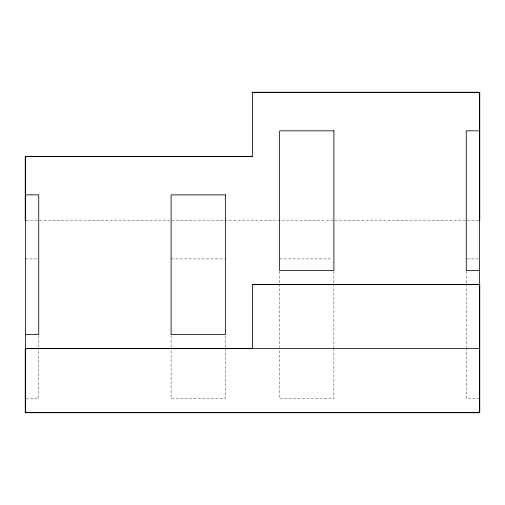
<?xml version="1.0" encoding="UTF-8"?>
<svg xmlns="http://www.w3.org/2000/svg" width="505" height="505" viewBox="0 0 505 505"><rect width="100%" height="100%" fill="white"/><g stroke="black" fill="none" stroke-linecap="round" stroke-linejoin="round"><path stroke-width="0.38" stroke-dasharray="2.52 1.89" d="M26.266 220.483L478.734 220.483M25.376 258.901L37.951 258.901M171.107 258.901L224.58 258.901M279.631 258.901L332.322 258.901M467.049 258.901L478.835 258.901M26.165 398.609L38.733 398.609L38.733 348.381M479.624 398.609L466.266 398.609L466.266 348.381M466.266 271.463L466.266 283.236M466.266 284.018L466.266 347.591M333.893 271.463L333.893 283.236M333.893 284.018L333.893 347.591M333.893 348.381L333.893 398.609L279.631 398.609L279.631 348.381M279.631 271.463L279.631 283.236M279.631 284.018L279.631 347.591M225.369 335.819L225.369 347.591M225.369 348.381L225.369 398.609L171.107 398.609L171.107 348.381M171.107 335.819L171.107 347.591M38.733 335.819L38.733 347.591"/><path stroke-width="0.76" d="M252.5 92.421L479.523 92.421L479.523 220.483M252.5 156.354L25.25 156.354L25.25 220.451L25.989 220.451M479.011 220.451L479.75 220.451L479.75 92.257L252.5 92.257L252.5 156.449L25.477 156.449L25.477 220.483M479.624 270.547L466.266 270.547L466.266 130.839L479.624 130.839L479.624 398.609M252.5 284.549L479.75 284.549L479.75 412.743L25.25 412.743L25.25 348.646L252.5 348.646L252.5 284.517L479.523 284.517L479.523 412.579L25.477 412.579L25.477 348.551L479.523 348.551M25.376 334.575L38.733 334.575L38.733 194.873L25.376 194.873L25.376 398.609M333.893 130.839L279.631 130.839L279.631 270.547L333.893 270.547L333.893 130.839M225.369 194.873L171.107 194.873L171.107 334.575L225.369 334.575L225.369 194.873"/></g></svg>
